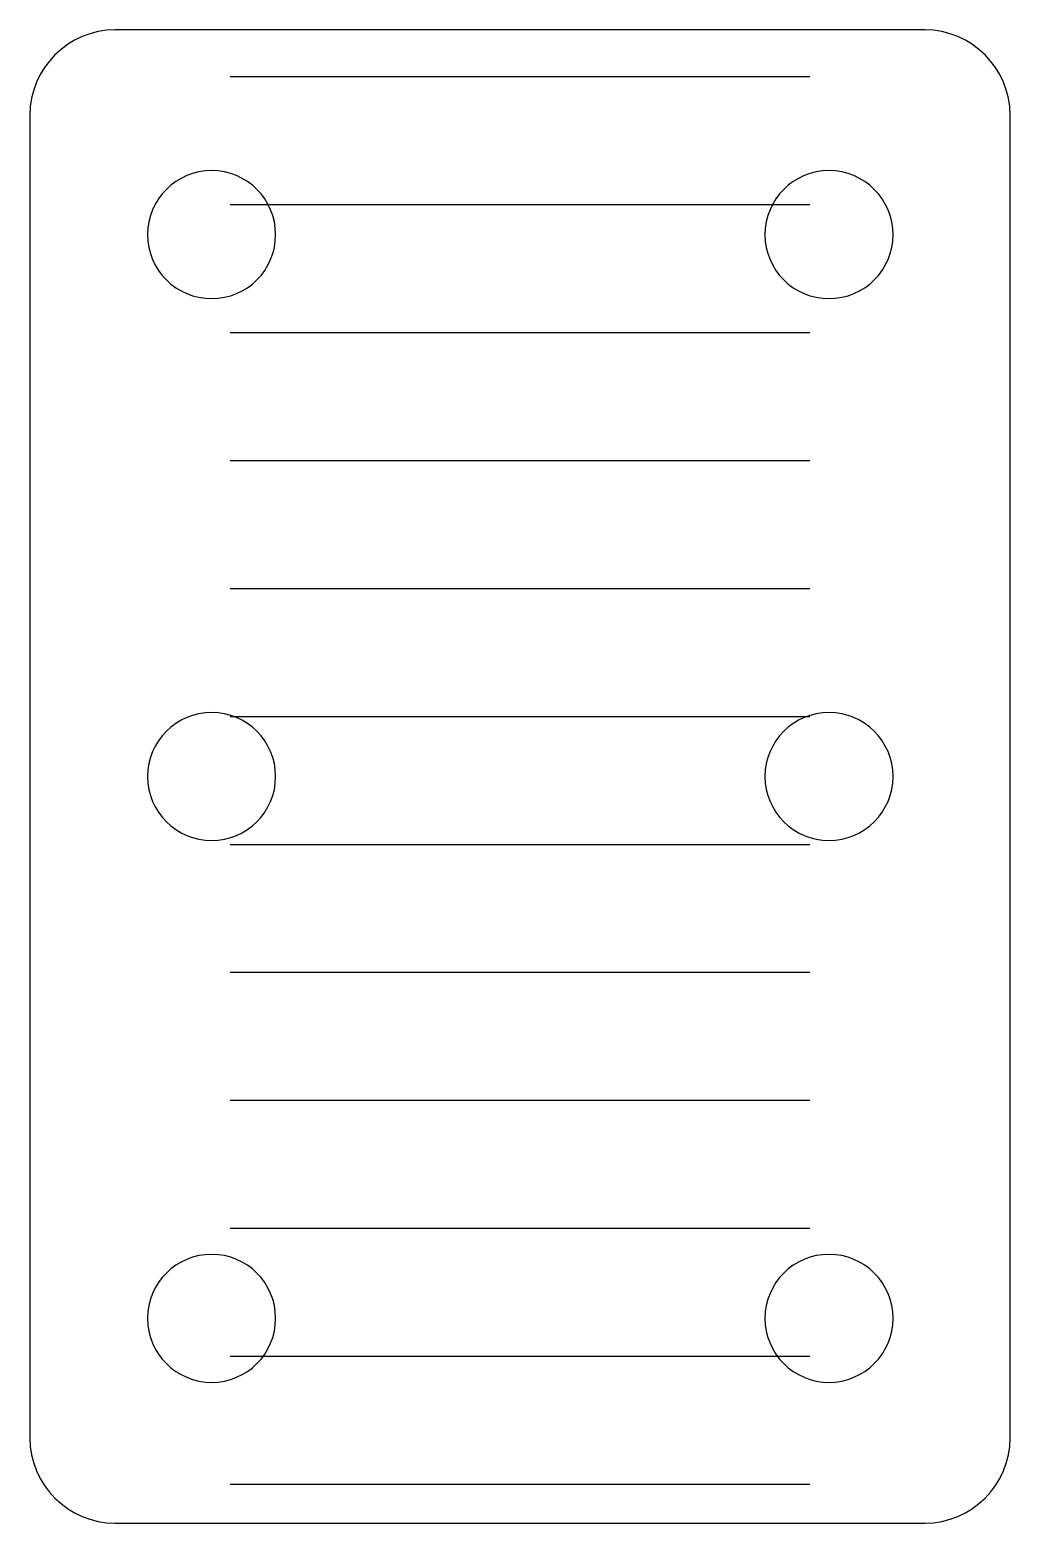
# Model space of a CAD drawing. Extents: x 0 to 23, y 0 to 35.
import ezdxf

# ---------------------------------------------------------------- set-up
doc = ezdxf.new("R2010")
doc.units = 0
doc.layers.add('LAYER_1', color=7, linetype='CONTINUOUS')

msp = doc.modelspace()

# ---------------------------------------------------------------- linework, layer by layer
at = {"layer": 'LAYER_1', "color": 250}
for points in [[(4.69, 33.91), (18.272, 33.91)], [(4.69, 30.91), (18.272, 30.91)], [(4.69, 27.91), (18.272, 27.91)], [(4.69, 24.91), (18.272, 24.91)], [(4.69, 21.91), (18.272, 21.91)], [(4.69, 18.91), (18.272, 18.91)], [(4.69, 15.91), (18.272, 15.91)], [(4.69, 12.91), (18.272, 12.91)], [(4.69, 9.91), (18.272, 9.91)], [(4.69, 6.91), (18.272, 6.91)], [(4.69, 3.91), (18.272, 3.91)], [(4.69, 0.91), (18.272, 0.91)]]:
    msp.add_lwpolyline(points, dxfattribs=at)
for points, knots in [([(22.966, 2), (22.966, 0.9), (22.066, 0), (20.966, 0), (20.966, 0), (2, 0), (2, 0), (0.9, 0), (0, 0.9), (0, 2), (0, 2), (0, 33), (0, 33), (0, 34.1), (0.9, 35), (2, 35), (2, 35), (20.966, 35), (20.966, 35), (22.066, 35), (22.966, 34.1), (22.966, 33), (22.966, 33), (22.966, 2), (22.966, 2)], [0, 0, 0, 0, 1, 1, 1, 2, 2, 2, 3, 3, 3, 4, 4, 4, 5, 5, 5, 6, 6, 6, 7, 7, 7, 8, 8, 8, 8]), ([(5.758, 30.201), (5.758, 29.372), (5.087, 28.701), (4.258, 28.701), (3.43, 28.701), (2.758, 29.372), (2.758, 30.201), (2.758, 31.029), (3.43, 31.701), (4.258, 31.701), (5.087, 31.701), (5.758, 31.029), (5.758, 30.201)], [0, 0, 0, 0, 1, 1, 1, 2, 2, 2, 3, 3, 3, 4, 4, 4, 4]), ([(20.223, 30.201), (20.223, 29.372), (19.552, 28.701), (18.723, 28.701), (17.895, 28.701), (17.223, 29.372), (17.223, 30.201), (17.223, 31.029), (17.895, 31.701), (18.723, 31.701), (19.552, 31.701), (20.223, 31.029), (20.223, 30.201)], [0, 0, 0, 0, 1, 1, 1, 2, 2, 2, 3, 3, 3, 4, 4, 4, 4]), ([(5.758, 17.5), (5.758, 16.672), (5.087, 16), (4.258, 16), (3.43, 16), (2.758, 16.672), (2.758, 17.5), (2.758, 18.328), (3.43, 19), (4.258, 19), (5.087, 19), (5.758, 18.328), (5.758, 17.5)], [0, 0, 0, 0, 1, 1, 1, 2, 2, 2, 3, 3, 3, 4, 4, 4, 4]), ([(20.223, 17.5), (20.223, 16.672), (19.552, 16), (18.723, 16), (17.895, 16), (17.223, 16.672), (17.223, 17.5), (17.223, 18.328), (17.895, 19), (18.723, 19), (19.552, 19), (20.223, 18.328), (20.223, 17.5)], [0, 0, 0, 0, 1, 1, 1, 2, 2, 2, 3, 3, 3, 4, 4, 4, 4]), ([(5.758, 4.8), (5.758, 3.971), (5.087, 3.3), (4.258, 3.3), (3.43, 3.3), (2.758, 3.971), (2.758, 4.8), (2.758, 5.628), (3.43, 6.3), (4.258, 6.3), (5.087, 6.3), (5.758, 5.628), (5.758, 4.8)], [0, 0, 0, 0, 1, 1, 1, 2, 2, 2, 3, 3, 3, 4, 4, 4, 4]), ([(20.223, 4.8), (20.223, 3.971), (19.552, 3.3), (18.723, 3.3), (17.895, 3.3), (17.223, 3.971), (17.223, 4.8), (17.223, 5.628), (17.895, 6.3), (18.723, 6.3), (19.552, 6.3), (20.223, 5.628), (20.223, 4.8)], [0, 0, 0, 0, 1, 1, 1, 2, 2, 2, 3, 3, 3, 4, 4, 4, 4])]:
    msp.add_open_spline(points, degree=3, knots=knots, dxfattribs=at)

doc.saveas('drawing.dxf')
